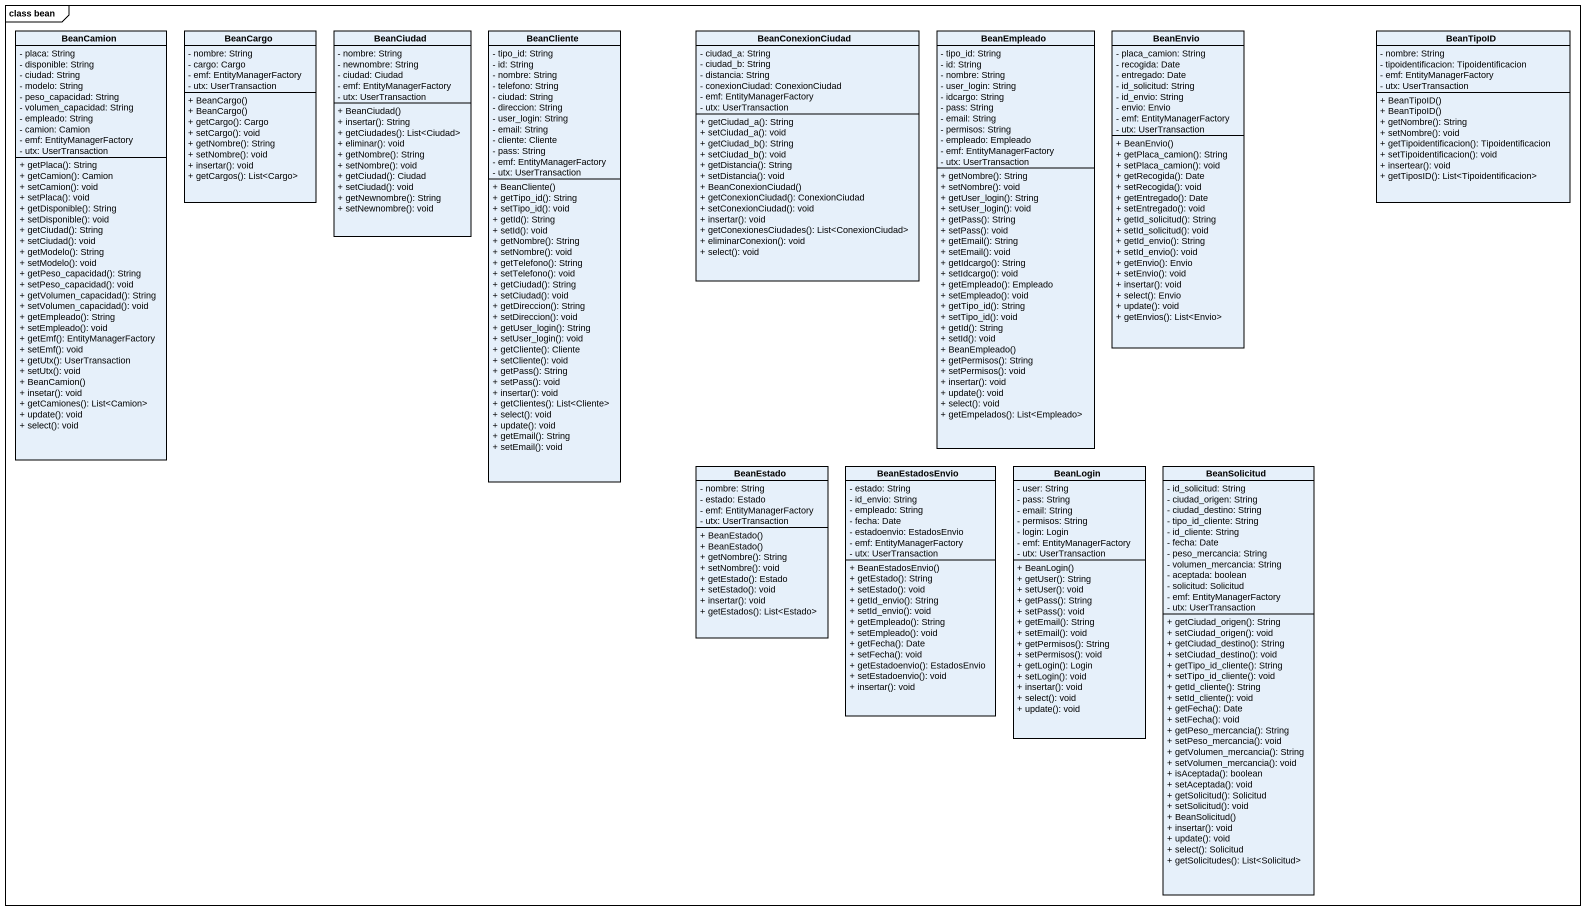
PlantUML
@startuml
mainframe class bean
hide circle
hide empty members
skinparam classAttributeIconSize 0
class BeanCamion {
  - placa: String
  - disponible: String
  - ciudad: String
  - modelo: String
  - peso_capacidad: String
  - volumen_capacidad: String
  - empleado: String
  - camion: Camion
  - emf: EntityManagerFactory
  - utx: UserTransaction
  + getPlaca(): String
  + getCamion(): Camion
  + setCamion(): void
  + setPlaca(): void
  + getDisponible(): String
  + setDisponible(): void
  + getCiudad(): String
  + setCiudad(): void
  + getModelo(): String
  + setModelo(): void
  + getPeso_capacidad(): String
  + setPeso_capacidad(): void
  + getVolumen_capacidad(): String
  + setVolumen_capacidad(): void
  + getEmpleado(): String
  + setEmpleado(): void
  + getEmf(): EntityManagerFactory
  + setEmf(): void
  + getUtx(): UserTransaction
  + setUtx(): void
  + BeanCamion()
  + insetar(): void
  + getCamiones(): List<Camion>
  + update(): void
  + select(): void
}
class BeanCargo {
  - nombre: String
  - cargo: Cargo
  - emf: EntityManagerFactory
  - utx: UserTransaction
  + BeanCargo()
  + BeanCargo()
  + getCargo(): Cargo
  + setCargo(): void
  + getNombre(): String
  + setNombre(): void
  + insertar(): void
  + getCargos(): List<Cargo>
}
class BeanCiudad {
  - nombre: String
  - newnombre: String
  - ciudad: Ciudad
  - emf: EntityManagerFactory
  - utx: UserTransaction
  + BeanCiudad()
  + insertar(): String
  + getCiudades(): List<Ciudad>
  + eliminar(): void
  + getNombre(): String
  + setNombre(): void
  + getCiudad(): Ciudad
  + setCiudad(): void
  + getNewnombre(): String
  + setNewnombre(): void
}
class BeanCliente {
  - tipo_id: String
  - id: String
  - nombre: String
  - telefono: String
  - ciudad: String
  - direccion: String
  - user_login: String
  - email: String
  - cliente: Cliente
  - pass: String
  - emf: EntityManagerFactory
  - utx: UserTransaction
  + BeanCliente()
  + getTipo_id(): String
  + setTipo_id(): void
  + getId(): String
  + setId(): void
  + getNombre(): String
  + setNombre(): void
  + getTelefono(): String
  + setTelefono(): void
  + getCiudad(): String
  + setCiudad(): void
  + getDireccion(): String
  + setDireccion(): void
  + getUser_login(): String
  + setUser_login(): void
  + getCliente(): Cliente
  + setCliente(): void
  + getPass(): String
  + setPass(): void
  + insertar(): void
  + getClientes(): List<Cliente>
  + select(): void
  + update(): void
  + getEmail(): String
  + setEmail(): void
}
class BeanConexionCiudad {
  - ciudad_a: String
  - ciudad_b: String
  - distancia: String
  - conexionCiudad: ConexionCiudad
  - emf: EntityManagerFactory
  - utx: UserTransaction
  + getCiudad_a(): String
  + setCiudad_a(): void
  + getCiudad_b(): String
  + setCiudad_b(): void
  + getDistancia(): String
  + setDistancia(): void
  + BeanConexionCiudad()
  + getConexionCiudad(): ConexionCiudad
  + setConexionCiudad(): void
  + insertar(): void
  + getConexionesCiudades(): List<ConexionCiudad>
  + eliminarConexion(): void
  + select(): void
}
class BeanEmpleado {
  - tipo_id: String
  - id: String
  - nombre: String
  - user_login: String
  - idcargo: String
  - pass: String
  - email: String
  - permisos: String
  - empleado: Empleado
  - emf: EntityManagerFactory
  - utx: UserTransaction
  + getNombre(): String
  + setNombre(): void
  + getUser_login(): String
  + setUser_login(): void
  + getPass(): String
  + setPass(): void
  + getEmail(): String
  + setEmail(): void
  + getIdcargo(): String
  + setIdcargo(): void
  + getEmpleado(): Empleado
  + setEmpleado(): void
  + getTipo_id(): String
  + setTipo_id(): void
  + getId(): String
  + setId(): void
  + BeanEmpleado()
  + getPermisos(): String
  + setPermisos(): void
  + insertar(): void
  + update(): void
  + select(): void
  + getEmpelados(): List<Empleado>
}
class BeanEnvio {
  - placa_camion: String
  - recogida: Date
  - entregado: Date
  - id_solicitud: String
  - id_envio: String
  - envio: Envio
  - emf: EntityManagerFactory
  - utx: UserTransaction
  + BeanEnvio()
  + getPlaca_camion(): String
  + setPlaca_camion(): void
  + getRecogida(): Date
  + setRecogida(): void
  + getEntregado(): Date
  + setEntregado(): void
  + getId_solicitud(): String
  + setId_solicitud(): void
  + getId_envio(): String
  + setId_envio(): void
  + getEnvio(): Envio
  + setEnvio(): void
  + insertar(): void
  + select(): Envio
  + update(): void
  + getEnvios(): List<Envio>
}
class BeanTipoID {
  - nombre: String
  - tipoidentificacion: Tipoidentificacion
  - emf: EntityManagerFactory
  - utx: UserTransaction
  + BeanTipoID()
  + BeanTipoID()
  + getNombre(): String
  + setNombre(): void
  + getTipoidentificacion(): Tipoidentificacion
  + setTipoidentificacion(): void
  + insertear(): void
  + getTiposID(): List<Tipoidentificacion>
}
class BeanEstado {
  - nombre: String
  - estado: Estado
  - emf: EntityManagerFactory
  - utx: UserTransaction
  + BeanEstado()
  + BeanEstado()
  + getNombre(): String
  + setNombre(): void
  + getEstado(): Estado
  + setEstado(): void
  + insertar(): void
  + getEstados(): List<Estado>
}
class BeanEstadosEnvio {
  - estado: String
  - id_envio: String
  - empleado: String
  - fecha: Date
  - estadoenvio: EstadosEnvio
  - emf: EntityManagerFactory
  - utx: UserTransaction
  + BeanEstadosEnvio()
  + getEstado(): String
  + setEstado(): void
  + getId_envio(): String
  + setId_envio(): void
  + getEmpleado(): String
  + setEmpleado(): void
  + getFecha(): Date
  + setFecha(): void
  + getEstadoenvio(): EstadosEnvio
  + setEstadoenvio(): void
  + insertar(): void
}
class BeanLogin {
  - user: String
  - pass: String
  - email: String
  - permisos: String
  - login: Login
  - emf: EntityManagerFactory
  - utx: UserTransaction
  + BeanLogin()
  + getUser(): String
  + setUser(): void
  + getPass(): String
  + setPass(): void
  + getEmail(): String
  + setEmail(): void
  + getPermisos(): String
  + setPermisos(): void
  + getLogin(): Login
  + setLogin(): void
  + insertar(): void
  + select(): void
  + update(): void
}
class BeanSolicitud {
  - id_solicitud: String
  - ciudad_origen: String
  - ciudad_destino: String
  - tipo_id_cliente: String
  - id_cliente: String
  - fecha: Date
  - peso_mercancia: String
  - volumen_mercancia: String
  - aceptada: boolean
  - solicitud: Solicitud
  - emf: EntityManagerFactory
  - utx: UserTransaction
  + getCiudad_origen(): String
  + setCiudad_origen(): void
  + getCiudad_destino(): String
  + setCiudad_destino(): void
  + getTipo_id_cliente(): String
  + setTipo_id_cliente(): void
  + getId_cliente(): String
  + setId_cliente(): void
  + getFecha(): Date
  + setFecha(): void
  + getPeso_mercancia(): String
  + setPeso_mercancia(): void
  + getVolumen_mercancia(): String
  + setVolumen_mercancia(): void
  + isAceptada(): boolean
  + setAceptada(): void
  + getSolicitud(): Solicitud
  + setSolicitud(): void
  + BeanSolicitud()
  + insertar(): void
  + update(): void
  + select(): Solicitud
  + getSolicitudes(): List<Solicitud>
}
@enduml
